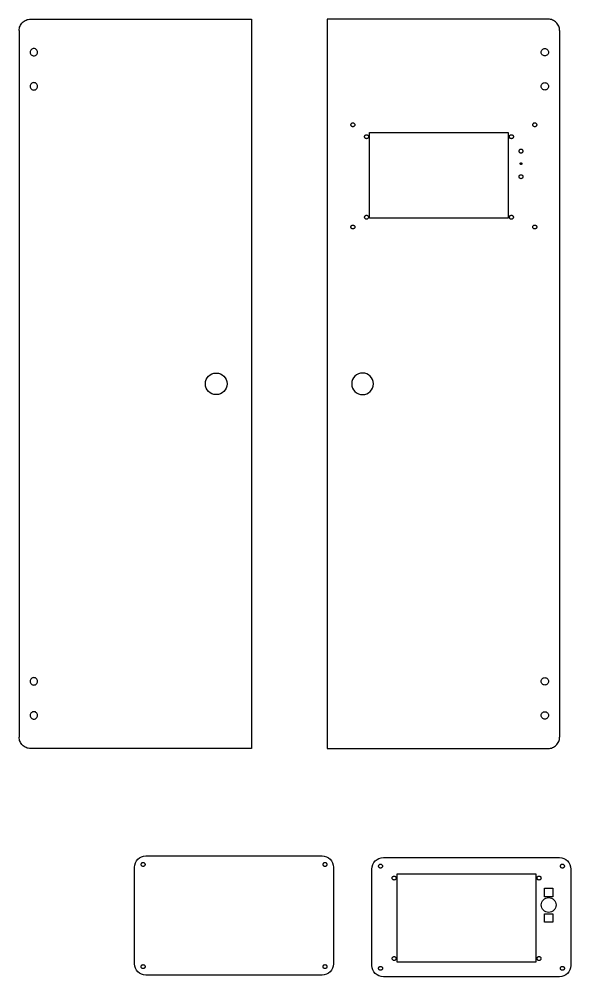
# Model space of a CAD drawing. Extents: x -26.1 to 28.1, y -16 to 17.2.
# Drawn here: x 8.95 to 28.06, y -16.03 to 17.19 of the extents above; entities that cross this region are included whole.
import ezdxf

# ---------------------------------------------------------------- set-up
doc = ezdxf.new("R2010")
doc.units = 0
doc.layers.add('LAYER_1', color=7, linetype='CONTINUOUS')

msp = doc.modelspace()

# ---------------------------------------------------------------- linework, layer by layer
at = {"layer": 'LAYER_1'}
for points in [[(8.947, 16.792), (8.949, 16.83), (8.955, 16.869), (8.964, 16.906), (8.977, 16.942), (8.993, 16.977), (9.013, 17.01), (9.036, 17.041), (9.062, 17.07), (9.091, 17.096), (9.122, 17.119), (9.155, 17.139), (9.19, 17.155), (9.226, 17.168), (9.263, 17.178), (9.302, 17.183), (9.341, 17.185), (16.998, 17.185), (16.998, -8.108), (9.341, -8.108), (9.302, -8.107), (9.264, -8.101), (9.226, -8.092), (9.19, -8.079), (9.155, -8.062), (9.122, -8.042), (9.091, -8.02), (9.062, -7.993), (9.036, -7.965), (9.013, -7.933), (8.993, -7.9), (8.977, -7.866), (8.964, -7.829), (8.955, -7.792), (8.949, -7.754), (8.947, -7.715)], [(27.67, 16.792), (27.669, 16.83), (27.663, 16.869), (27.653, 16.906), (27.641, 16.942), (27.624, 16.977), (27.604, 17.01), (27.581, 17.041), (27.555, 17.07), (27.527, 17.096), (27.495, 17.119), (27.462, 17.139), (27.428, 17.155), (27.391, 17.168), (27.354, 17.178), (27.316, 17.183), (27.277, 17.185), (19.62, 17.185), (19.62, -8.108), (27.277, -8.108), (27.316, -8.107), (27.354, -8.101), (27.391, -8.092), (27.427, -8.079), (27.462, -8.062), (27.495, -8.042), (27.526, -8.02), (27.555, -7.993), (27.581, -7.965), (27.604, -7.933), (27.624, -7.9), (27.64, -7.866), (27.653, -7.829), (27.663, -7.792), (27.668, -7.754), (27.67, -7.715)], [(8.947, 16.792), (8.947, -7.715)], [(27.67, 16.792), (27.67, -7.715)]]:
    msp.add_lwpolyline(points, dxfattribs=at)
for points in [[(9.457, 16.165), (9.431, 16.162), (9.407, 16.155), (9.385, 16.143), (9.366, 16.127), (9.351, 16.108), (9.339, 16.087), (9.332, 16.063), (9.329, 16.037), (9.332, 16.011), (9.339, 15.987), (9.351, 15.965), (9.366, 15.946), (9.385, 15.931), (9.407, 15.919), (9.431, 15.911), (9.457, 15.909), (9.483, 15.911), (9.507, 15.919), (9.529, 15.931), (9.547, 15.946), (9.563, 15.965), (9.575, 15.987), (9.582, 16.011), (9.585, 16.037), (9.582, 16.063), (9.575, 16.087), (9.563, 16.108), (9.547, 16.127), (9.529, 16.143), (9.507, 16.155), (9.483, 16.162), (9.457, 16.165)], [(27.16, 16.165), (27.186, 16.162), (27.21, 16.155), (27.232, 16.143), (27.251, 16.127), (27.267, 16.108), (27.278, 16.087), (27.286, 16.063), (27.288, 16.037), (27.286, 16.011), (27.278, 15.987), (27.267, 15.965), (27.251, 15.946), (27.232, 15.931), (27.21, 15.919), (27.186, 15.911), (27.16, 15.909), (27.135, 15.911), (27.111, 15.919), (27.089, 15.931), (27.07, 15.946), (27.054, 15.965), (27.043, 15.987), (27.035, 16.011), (27.033, 16.037), (27.035, 16.063), (27.043, 16.087), (27.054, 16.108), (27.07, 16.127), (27.089, 16.143), (27.111, 16.155), (27.135, 16.162), (27.16, 16.165)], [(9.457, 14.984), (9.431, 14.981), (9.407, 14.974), (9.385, 14.962), (9.366, 14.946), (9.351, 14.927), (9.339, 14.905), (9.332, 14.881), (9.329, 14.856), (9.332, 14.83), (9.339, 14.806), (9.351, 14.784), (9.366, 14.765), (9.385, 14.75), (9.407, 14.738), (9.431, 14.73), (9.457, 14.728), (9.483, 14.73), (9.507, 14.738), (9.529, 14.75), (9.547, 14.765), (9.563, 14.784), (9.575, 14.806), (9.582, 14.83), (9.585, 14.856), (9.582, 14.881), (9.575, 14.905), (9.563, 14.927), (9.547, 14.946), (9.529, 14.962), (9.507, 14.974), (9.483, 14.981), (9.457, 14.984)], [(27.16, 14.984), (27.186, 14.981), (27.21, 14.974), (27.232, 14.962), (27.251, 14.946), (27.267, 14.927), (27.278, 14.905), (27.286, 14.881), (27.288, 14.856), (27.286, 14.83), (27.278, 14.806), (27.267, 14.784), (27.251, 14.765), (27.232, 14.75), (27.21, 14.738), (27.186, 14.73), (27.16, 14.728), (27.135, 14.73), (27.111, 14.738), (27.089, 14.75), (27.07, 14.765), (27.054, 14.784), (27.043, 14.806), (27.035, 14.83), (27.033, 14.856), (27.035, 14.881), (27.043, 14.905), (27.054, 14.927), (27.07, 14.946), (27.089, 14.962), (27.111, 14.974), (27.135, 14.981), (27.16, 14.984)], [(20.509, 13.59), (20.522, 13.588), (20.535, 13.584), (20.547, 13.578), (20.557, 13.57), (20.566, 13.559), (20.572, 13.548), (20.576, 13.535), (20.577, 13.521), (20.576, 13.507), (20.572, 13.494), (20.566, 13.482), (20.557, 13.472), (20.547, 13.464), (20.535, 13.457), (20.522, 13.453), (20.509, 13.452), (20.495, 13.453), (20.482, 13.457), (20.47, 13.464), (20.46, 13.472), (20.451, 13.482), (20.445, 13.494), (20.441, 13.507), (20.44, 13.521), (20.441, 13.535), (20.445, 13.548), (20.451, 13.559), (20.46, 13.57), (20.47, 13.578), (20.482, 13.584), (20.495, 13.588), (20.509, 13.59)], [(26.811, 13.59), (26.825, 13.588), (26.838, 13.584), (26.85, 13.578), (26.86, 13.57), (26.868, 13.559), (26.875, 13.548), (26.879, 13.535), (26.88, 13.521), (26.879, 13.507), (26.875, 13.494), (26.868, 13.482), (26.86, 13.472), (26.85, 13.464), (26.838, 13.457), (26.825, 13.453), (26.811, 13.452), (26.797, 13.453), (26.784, 13.457), (26.773, 13.464), (26.762, 13.472), (26.754, 13.482), (26.748, 13.494), (26.744, 13.507), (26.742, 13.521), (26.744, 13.535), (26.748, 13.548), (26.754, 13.559), (26.762, 13.57), (26.773, 13.578), (26.784, 13.584), (26.797, 13.588), (26.811, 13.59)], [(20.982, 13.177), (20.996, 13.176), (21.009, 13.172), (21.021, 13.165), (21.031, 13.157), (21.039, 13.147), (21.046, 13.135), (21.05, 13.122), (21.051, 13.108), (21.05, 13.094), (21.046, 13.081), (21.039, 13.07), (21.031, 13.06), (21.021, 13.051), (21.009, 13.045), (20.996, 13.041), (20.982, 13.039), (20.968, 13.041), (20.955, 13.045), (20.944, 13.051), (20.933, 13.06), (20.925, 13.07), (20.919, 13.081), (20.915, 13.094), (20.913, 13.108), (20.915, 13.122), (20.919, 13.135), (20.925, 13.147), (20.933, 13.157), (20.944, 13.165), (20.955, 13.172), (20.968, 13.176), (20.982, 13.177)], [(21.084, 13.25), (25.891, 13.25), (25.891, 10.278), (21.084, 10.278), (21.084, 13.25)], [(26.002, 13.177), (26.016, 13.176), (26.029, 13.172), (26.04, 13.165), (26.05, 13.157), (26.059, 13.147), (26.065, 13.135), (26.069, 13.122), (26.071, 13.108), (26.069, 13.094), (26.065, 13.081), (26.059, 13.07), (26.05, 13.06), (26.04, 13.051), (26.029, 13.045), (26.016, 13.041), (26.002, 13.039), (25.988, 13.041), (25.975, 13.045), (25.963, 13.051), (25.953, 13.06), (25.945, 13.07), (25.938, 13.081), (25.934, 13.094), (25.933, 13.108), (25.934, 13.122), (25.938, 13.135), (25.945, 13.147), (25.953, 13.157), (25.963, 13.165), (25.975, 13.172), (25.988, 13.176), (26.002, 13.177)], [(26.334, 12.677), (26.348, 12.676), (26.361, 12.672), (26.373, 12.665), (26.383, 12.657), (26.391, 12.647), (26.398, 12.635), (26.402, 12.622), (26.403, 12.608), (26.402, 12.594), (26.398, 12.581), (26.391, 12.57), (26.383, 12.56), (26.373, 12.551), (26.361, 12.545), (26.348, 12.541), (26.334, 12.539), (26.32, 12.541), (26.307, 12.545), (26.296, 12.551), (26.285, 12.56), (26.277, 12.57), (26.271, 12.581), (26.267, 12.594), (26.265, 12.608), (26.267, 12.622), (26.271, 12.635), (26.277, 12.647), (26.285, 12.657), (26.296, 12.665), (26.307, 12.672), (26.32, 12.676), (26.334, 12.677)], [(26.334, 12.205), (26.34, 12.204), (26.346, 12.202), (26.351, 12.2), (26.355, 12.196), (26.359, 12.192), (26.361, 12.187), (26.363, 12.181), (26.364, 12.175), (26.363, 12.169), (26.361, 12.164), (26.359, 12.159), (26.355, 12.154), (26.351, 12.151), (26.346, 12.148), (26.34, 12.146), (26.334, 12.146), (26.328, 12.146), (26.323, 12.148), (26.318, 12.151), (26.313, 12.154), (26.31, 12.159), (26.307, 12.164), (26.305, 12.169), (26.305, 12.175), (26.305, 12.181), (26.307, 12.187), (26.31, 12.192), (26.313, 12.196), (26.318, 12.2), (26.323, 12.202), (26.328, 12.204), (26.334, 12.205)], [(26.334, 11.791), (26.348, 11.79), (26.361, 11.786), (26.373, 11.78), (26.383, 11.771), (26.391, 11.761), (26.398, 11.749), (26.402, 11.736), (26.403, 11.722), (26.402, 11.709), (26.398, 11.696), (26.391, 11.684), (26.383, 11.674), (26.373, 11.665), (26.361, 11.659), (26.348, 11.655), (26.334, 11.653), (26.32, 11.655), (26.307, 11.659), (26.296, 11.665), (26.285, 11.674), (26.277, 11.684), (26.271, 11.696), (26.267, 11.709), (26.265, 11.722), (26.267, 11.736), (26.271, 11.749), (26.277, 11.761), (26.285, 11.771), (26.296, 11.78), (26.307, 11.786), (26.32, 11.79), (26.334, 11.791)], [(20.982, 10.386), (20.996, 10.385), (21.009, 10.381), (21.021, 10.375), (21.031, 10.366), (21.039, 10.356), (21.046, 10.344), (21.05, 10.331), (21.051, 10.317), (21.05, 10.304), (21.046, 10.291), (21.039, 10.279), (21.031, 10.269), (21.021, 10.26), (21.009, 10.254), (20.996, 10.25), (20.982, 10.249), (20.968, 10.25), (20.955, 10.254), (20.944, 10.26), (20.933, 10.269), (20.925, 10.279), (20.919, 10.291), (20.915, 10.304), (20.913, 10.317), (20.915, 10.331), (20.919, 10.344), (20.925, 10.356), (20.933, 10.366), (20.944, 10.375), (20.955, 10.381), (20.968, 10.385), (20.982, 10.386)], [(26.002, 10.386), (26.016, 10.385), (26.029, 10.381), (26.04, 10.375), (26.05, 10.366), (26.059, 10.356), (26.065, 10.344), (26.069, 10.331), (26.071, 10.317), (26.069, 10.304), (26.065, 10.291), (26.059, 10.279), (26.05, 10.269), (26.04, 10.26), (26.029, 10.254), (26.016, 10.25), (26.002, 10.249), (25.988, 10.25), (25.975, 10.254), (25.963, 10.26), (25.953, 10.269), (25.945, 10.279), (25.938, 10.291), (25.934, 10.304), (25.933, 10.317), (25.934, 10.331), (25.938, 10.344), (25.945, 10.356), (25.953, 10.366), (25.963, 10.375), (25.975, 10.381), (25.988, 10.385), (26.002, 10.386)], [(20.509, 10.046), (20.522, 10.045), (20.535, 10.041), (20.547, 10.035), (20.557, 10.026), (20.566, 10.016), (20.572, 10.004), (20.576, 9.991), (20.577, 9.978), (20.576, 9.964), (20.572, 9.951), (20.566, 9.939), (20.557, 9.929), (20.547, 9.92), (20.535, 9.914), (20.522, 9.91), (20.509, 9.909), (20.495, 9.91), (20.482, 9.914), (20.47, 9.92), (20.46, 9.929), (20.451, 9.939), (20.445, 9.951), (20.441, 9.964), (20.44, 9.978), (20.441, 9.991), (20.445, 10.004), (20.451, 10.016), (20.46, 10.026), (20.47, 10.035), (20.482, 10.041), (20.495, 10.045), (20.509, 10.046)], [(26.811, 10.046), (26.825, 10.045), (26.838, 10.041), (26.85, 10.035), (26.86, 10.026), (26.868, 10.016), (26.875, 10.004), (26.879, 9.991), (26.88, 9.978), (26.879, 9.964), (26.875, 9.951), (26.868, 9.939), (26.86, 9.929), (26.85, 9.92), (26.838, 9.914), (26.825, 9.91), (26.811, 9.909), (26.797, 9.91), (26.784, 9.914), (26.773, 9.92), (26.762, 9.929), (26.754, 9.939), (26.748, 9.951), (26.744, 9.964), (26.742, 9.978), (26.744, 9.991), (26.748, 10.004), (26.754, 10.016), (26.762, 10.026), (26.773, 10.035), (26.784, 10.041), (26.797, 10.045), (26.811, 10.046)], [(15.773, 4.913), (15.848, 4.906), (15.919, 4.884), (15.983, 4.849), (16.038, 4.804), (16.084, 4.748), (16.118, 4.684), (16.14, 4.614), (16.148, 4.538), (16.14, 4.463), (16.118, 4.392), (16.084, 4.329), (16.038, 4.273), (15.983, 4.227), (15.919, 4.193), (15.848, 4.171), (15.773, 4.163), (15.697, 4.171), (15.627, 4.193), (15.563, 4.227), (15.508, 4.273), (15.462, 4.329), (15.427, 4.392), (15.405, 4.463), (15.398, 4.538), (15.405, 4.614), (15.427, 4.684), (15.462, 4.748), (15.508, 4.804), (15.563, 4.849), (15.627, 4.884), (15.697, 4.906), (15.773, 4.913)], [(20.845, 4.913), (20.769, 4.906), (20.699, 4.884), (20.635, 4.849), (20.579, 4.804), (20.534, 4.748), (20.499, 4.684), (20.477, 4.614), (20.47, 4.538), (20.477, 4.463), (20.499, 4.392), (20.534, 4.329), (20.579, 4.273), (20.635, 4.227), (20.699, 4.193), (20.769, 4.171), (20.845, 4.163), (20.92, 4.171), (20.991, 4.193), (21.054, 4.227), (21.11, 4.273), (21.156, 4.329), (21.19, 4.392), (21.212, 4.463), (21.22, 4.538), (21.212, 4.614), (21.19, 4.684), (21.156, 4.748), (21.11, 4.804), (21.054, 4.849), (20.991, 4.884), (20.92, 4.906), (20.845, 4.913)], [(9.457, -5.651), (9.431, -5.654), (9.407, -5.661), (9.385, -5.673), (9.366, -5.688), (9.351, -5.707), (9.339, -5.729), (9.332, -5.753), (9.329, -5.779), (9.332, -5.805), (9.339, -5.829), (9.351, -5.85), (9.366, -5.869), (9.385, -5.885), (9.407, -5.897), (9.431, -5.904), (9.457, -5.907), (9.483, -5.904), (9.507, -5.897), (9.529, -5.885), (9.547, -5.869), (9.563, -5.85), (9.575, -5.829), (9.582, -5.805), (9.585, -5.779), (9.582, -5.753), (9.575, -5.729), (9.563, -5.707), (9.547, -5.688), (9.529, -5.673), (9.507, -5.661), (9.483, -5.654), (9.457, -5.651)], [(27.16, -5.651), (27.186, -5.654), (27.21, -5.661), (27.232, -5.673), (27.251, -5.688), (27.267, -5.707), (27.278, -5.729), (27.286, -5.753), (27.288, -5.779), (27.286, -5.805), (27.278, -5.829), (27.267, -5.85), (27.251, -5.869), (27.232, -5.885), (27.21, -5.897), (27.186, -5.904), (27.16, -5.907), (27.135, -5.904), (27.111, -5.897), (27.089, -5.885), (27.07, -5.869), (27.054, -5.85), (27.043, -5.829), (27.035, -5.805), (27.033, -5.779), (27.035, -5.753), (27.043, -5.729), (27.054, -5.707), (27.07, -5.688), (27.089, -5.673), (27.111, -5.661), (27.135, -5.654), (27.16, -5.651)], [(9.457, -6.832), (9.431, -6.835), (9.407, -6.842), (9.385, -6.854), (9.366, -6.87), (9.351, -6.888), (9.339, -6.91), (9.332, -6.934), (9.329, -6.96), (9.332, -6.986), (9.339, -7.01), (9.351, -7.032), (9.366, -7.05), (9.385, -7.066), (9.407, -7.078), (9.431, -7.085), (9.457, -7.088), (9.483, -7.085), (9.507, -7.078), (9.529, -7.066), (9.547, -7.05), (9.563, -7.032), (9.575, -7.01), (9.582, -6.986), (9.585, -6.96), (9.582, -6.934), (9.575, -6.91), (9.563, -6.888), (9.547, -6.87), (9.529, -6.854), (9.507, -6.842), (9.483, -6.835), (9.457, -6.832)], [(27.16, -6.832), (27.186, -6.835), (27.21, -6.842), (27.232, -6.854), (27.251, -6.87), (27.267, -6.888), (27.278, -6.91), (27.286, -6.934), (27.288, -6.96), (27.286, -6.986), (27.278, -7.01), (27.267, -7.032), (27.251, -7.05), (27.232, -7.066), (27.21, -7.078), (27.186, -7.085), (27.16, -7.088), (27.135, -7.085), (27.111, -7.078), (27.089, -7.066), (27.07, -7.05), (27.054, -7.032), (27.043, -7.01), (27.035, -6.986), (27.033, -6.96), (27.035, -6.934), (27.043, -6.91), (27.054, -6.888), (27.07, -6.87), (27.089, -6.854), (27.111, -6.842), (27.135, -6.835), (27.16, -6.832)], [(21.565, -11.893), (27.667, -11.893), (27.746, -11.901), (27.82, -11.924), (27.887, -11.961), (27.945, -12.009), (27.993, -12.067), (28.03, -12.134), (28.053, -12.208), (28.061, -12.287), (28.061, -15.633), (28.053, -15.712), (28.03, -15.786), (27.993, -15.853), (27.945, -15.911), (27.887, -15.959), (27.82, -15.996), (27.746, -16.019), (27.667, -16.027), (21.565, -16.027), (21.486, -16.019), (21.412, -15.996), (21.345, -15.959), (21.287, -15.911), (21.238, -15.853), (21.202, -15.786), (21.179, -15.712), (21.171, -15.633), (21.171, -12.287), (21.179, -12.208), (21.202, -12.134), (21.238, -12.067), (21.287, -12.009), (21.345, -11.961), (21.412, -11.924), (21.486, -11.901), (21.565, -11.893)], [(21.466, -12.119), (21.48, -12.121), (21.493, -12.125), (21.505, -12.131), (21.515, -12.14), (21.523, -12.15), (21.53, -12.162), (21.534, -12.174), (21.535, -12.188), (21.534, -12.202), (21.53, -12.215), (21.523, -12.227), (21.515, -12.237), (21.505, -12.245), (21.493, -12.252), (21.48, -12.256), (21.466, -12.257), (21.452, -12.256), (21.439, -12.252), (21.428, -12.245), (21.417, -12.237), (21.409, -12.227), (21.403, -12.215), (21.399, -12.202), (21.397, -12.188), (21.399, -12.174), (21.403, -12.162), (21.409, -12.15), (21.417, -12.14), (21.428, -12.131), (21.439, -12.125), (21.452, -12.121), (21.466, -12.119)], [(27.769, -12.119), (27.783, -12.121), (27.796, -12.125), (27.807, -12.131), (27.818, -12.14), (27.826, -12.15), (27.832, -12.162), (27.836, -12.174), (27.838, -12.188), (27.836, -12.202), (27.832, -12.215), (27.826, -12.227), (27.818, -12.237), (27.807, -12.245), (27.796, -12.252), (27.783, -12.256), (27.769, -12.257), (27.755, -12.256), (27.742, -12.252), (27.73, -12.245), (27.72, -12.237), (27.712, -12.227), (27.705, -12.215), (27.701, -12.202), (27.7, -12.188), (27.701, -12.174), (27.705, -12.162), (27.712, -12.15), (27.72, -12.14), (27.73, -12.131), (27.742, -12.125), (27.755, -12.121), (27.769, -12.119)], [(21.94, -12.532), (21.954, -12.534), (21.967, -12.538), (21.978, -12.544), (21.988, -12.552), (21.997, -12.562), (22.003, -12.574), (22.007, -12.587), (22.009, -12.601), (22.007, -12.615), (22.003, -12.628), (21.997, -12.64), (21.988, -12.65), (21.978, -12.658), (21.967, -12.664), (21.954, -12.668), (21.94, -12.67), (21.926, -12.668), (21.913, -12.664), (21.901, -12.658), (21.891, -12.65), (21.883, -12.64), (21.876, -12.628), (21.872, -12.615), (21.871, -12.601), (21.872, -12.587), (21.876, -12.574), (21.883, -12.562), (21.891, -12.552), (21.901, -12.544), (21.913, -12.538), (21.926, -12.534), (21.94, -12.532)], [(22.042, -12.459), (26.849, -12.459), (26.849, -15.514), (22.042, -15.514), (22.042, -12.459)], [(26.959, -12.532), (26.973, -12.534), (26.986, -12.538), (26.998, -12.544), (27.008, -12.552), (27.017, -12.562), (27.023, -12.574), (27.027, -12.587), (27.028, -12.601), (27.027, -12.615), (27.023, -12.628), (27.017, -12.64), (27.008, -12.65), (26.998, -12.658), (26.986, -12.664), (26.973, -12.668), (26.959, -12.67), (26.946, -12.668), (26.933, -12.664), (26.921, -12.658), (26.911, -12.65), (26.902, -12.64), (26.896, -12.628), (26.892, -12.615), (26.891, -12.601), (26.892, -12.587), (26.896, -12.574), (26.902, -12.562), (26.911, -12.552), (26.921, -12.544), (26.933, -12.538), (26.946, -12.534), (26.959, -12.532)], [(27.292, -13.278), (27.343, -13.283), (27.391, -13.298), (27.435, -13.322), (27.473, -13.353), (27.504, -13.391), (27.528, -13.434), (27.543, -13.482), (27.548, -13.534), (27.543, -13.586), (27.528, -13.634), (27.504, -13.677), (27.473, -13.715), (27.435, -13.746), (27.391, -13.77), (27.343, -13.785), (27.292, -13.79), (27.24, -13.785), (27.192, -13.77), (27.149, -13.746), (27.111, -13.715), (27.08, -13.677), (27.056, -13.634), (27.041, -13.586), (27.036, -13.534), (27.041, -13.482), (27.056, -13.434), (27.08, -13.391), (27.111, -13.353), (27.149, -13.322), (27.192, -13.298), (27.24, -13.283), (27.292, -13.278)], [(27.144, -12.953), (27.44, -12.953), (27.44, -13.249), (27.144, -13.249), (27.144, -12.953)], [(27.144, -13.839), (27.44, -13.839), (27.44, -14.134), (27.144, -14.134), (27.144, -13.839)], [(21.94, -15.323), (21.954, -15.324), (21.967, -15.328), (21.978, -15.335), (21.988, -15.343), (21.997, -15.353), (22.003, -15.365), (22.007, -15.378), (22.009, -15.392), (22.007, -15.406), (22.003, -15.419), (21.997, -15.43), (21.988, -15.441), (21.978, -15.449), (21.967, -15.455), (21.954, -15.459), (21.94, -15.461), (21.926, -15.459), (21.913, -15.455), (21.901, -15.449), (21.891, -15.441), (21.883, -15.43), (21.876, -15.419), (21.872, -15.406), (21.871, -15.392), (21.872, -15.378), (21.876, -15.365), (21.883, -15.353), (21.891, -15.343), (21.901, -15.335), (21.913, -15.328), (21.926, -15.324), (21.94, -15.323)], [(26.959, -15.323), (26.973, -15.324), (26.986, -15.328), (26.998, -15.335), (27.008, -15.343), (27.017, -15.353), (27.023, -15.365), (27.027, -15.378), (27.028, -15.392), (27.027, -15.406), (27.023, -15.419), (27.017, -15.43), (27.008, -15.441), (26.998, -15.449), (26.986, -15.455), (26.973, -15.459), (26.959, -15.461), (26.946, -15.459), (26.933, -15.455), (26.921, -15.449), (26.911, -15.441), (26.902, -15.43), (26.896, -15.419), (26.892, -15.406), (26.891, -15.392), (26.892, -15.378), (26.896, -15.365), (26.902, -15.353), (26.911, -15.343), (26.921, -15.335), (26.933, -15.328), (26.946, -15.324), (26.959, -15.323)], [(21.466, -15.663), (21.48, -15.664), (21.493, -15.668), (21.505, -15.675), (21.515, -15.683), (21.523, -15.693), (21.53, -15.705), (21.534, -15.718), (21.535, -15.732), (21.534, -15.746), (21.53, -15.758), (21.523, -15.77), (21.515, -15.78), (21.505, -15.789), (21.493, -15.795), (21.48, -15.799), (21.466, -15.801), (21.452, -15.799), (21.439, -15.795), (21.428, -15.789), (21.417, -15.78), (21.409, -15.77), (21.403, -15.758), (21.399, -15.746), (21.397, -15.732), (21.399, -15.718), (21.403, -15.705), (21.409, -15.693), (21.417, -15.683), (21.428, -15.675), (21.439, -15.668), (21.452, -15.664), (21.466, -15.663)], [(27.769, -15.663), (27.783, -15.664), (27.796, -15.668), (27.807, -15.675), (27.818, -15.683), (27.826, -15.693), (27.832, -15.705), (27.836, -15.718), (27.838, -15.732), (27.836, -15.746), (27.832, -15.758), (27.826, -15.77), (27.818, -15.78), (27.807, -15.789), (27.796, -15.795), (27.783, -15.799), (27.769, -15.801), (27.755, -15.799), (27.742, -15.795), (27.73, -15.789), (27.72, -15.78), (27.712, -15.77), (27.705, -15.758), (27.701, -15.746), (27.7, -15.732), (27.701, -15.718), (27.705, -15.705), (27.712, -15.693), (27.72, -15.683), (27.73, -15.675), (27.742, -15.668), (27.755, -15.664), (27.769, -15.663)]]:
    msp.add_lwpolyline(points, close=True, dxfattribs=at)
at = {"layer": 'LAYER_1', "color": 250}
for points in [[(13.339, -11.834), (19.441, -11.834), (19.52, -11.842), (19.594, -11.865), (19.661, -11.901), (19.719, -11.95), (19.767, -12.008), (19.804, -12.075), (19.827, -12.149), (19.835, -12.228), (19.835, -15.574), (19.827, -15.653), (19.804, -15.727), (19.767, -15.794), (19.719, -15.852), (19.661, -15.9), (19.594, -15.937), (19.52, -15.96), (19.441, -15.968), (13.339, -15.968), (13.26, -15.96), (13.186, -15.937), (13.119, -15.9), (13.061, -15.852), (13.013, -15.794), (12.976, -15.727), (12.953, -15.653), (12.945, -15.574), (12.945, -12.228), (12.953, -12.149), (12.976, -12.075), (13.013, -12.008), (13.061, -11.95), (13.119, -11.901), (13.186, -11.865), (13.26, -11.842), (13.339, -11.834)], [(13.24, -12.06), (13.254, -12.062), (13.267, -12.066), (13.279, -12.072), (13.289, -12.081), (13.298, -12.091), (13.304, -12.102), (13.308, -12.115), (13.309, -12.129), (13.308, -12.143), (13.304, -12.156), (13.298, -12.168), (13.289, -12.178), (13.279, -12.186), (13.267, -12.193), (13.254, -12.197), (13.24, -12.198), (13.227, -12.197), (13.214, -12.193), (13.202, -12.186), (13.192, -12.178), (13.183, -12.168), (13.177, -12.156), (13.173, -12.143), (13.172, -12.129), (13.173, -12.115), (13.177, -12.102), (13.183, -12.091), (13.192, -12.081), (13.202, -12.072), (13.214, -12.066), (13.227, -12.062), (13.24, -12.06)], [(19.543, -12.06), (19.557, -12.062), (19.57, -12.066), (19.582, -12.072), (19.592, -12.081), (19.6, -12.091), (19.607, -12.102), (19.611, -12.115), (19.612, -12.129), (19.611, -12.143), (19.607, -12.156), (19.6, -12.168), (19.592, -12.178), (19.582, -12.186), (19.57, -12.193), (19.557, -12.197), (19.543, -12.198), (19.529, -12.197), (19.516, -12.193), (19.505, -12.186), (19.494, -12.178), (19.486, -12.168), (19.48, -12.156), (19.476, -12.143), (19.474, -12.129), (19.476, -12.115), (19.48, -12.102), (19.486, -12.091), (19.494, -12.081), (19.505, -12.072), (19.516, -12.066), (19.529, -12.062), (19.543, -12.06)], [(13.24, -15.604), (13.254, -15.605), (13.267, -15.609), (13.279, -15.615), (13.289, -15.624), (13.298, -15.634), (13.304, -15.646), (13.308, -15.659), (13.309, -15.673), (13.308, -15.686), (13.304, -15.699), (13.298, -15.711), (13.289, -15.721), (13.279, -15.73), (13.267, -15.736), (13.254, -15.74), (13.24, -15.741), (13.227, -15.74), (13.214, -15.736), (13.202, -15.73), (13.192, -15.721), (13.183, -15.711), (13.177, -15.699), (13.173, -15.686), (13.172, -15.673), (13.173, -15.659), (13.177, -15.646), (13.183, -15.634), (13.192, -15.624), (13.202, -15.615), (13.214, -15.609), (13.227, -15.605), (13.24, -15.604)], [(19.543, -15.604), (19.557, -15.605), (19.57, -15.609), (19.582, -15.615), (19.592, -15.624), (19.6, -15.634), (19.607, -15.646), (19.611, -15.659), (19.612, -15.673), (19.611, -15.686), (19.607, -15.699), (19.6, -15.711), (19.592, -15.721), (19.582, -15.73), (19.57, -15.736), (19.557, -15.74), (19.543, -15.741), (19.529, -15.74), (19.516, -15.736), (19.505, -15.73), (19.494, -15.721), (19.486, -15.711), (19.48, -15.699), (19.476, -15.686), (19.474, -15.673), (19.476, -15.659), (19.48, -15.646), (19.486, -15.634), (19.494, -15.624), (19.505, -15.615), (19.516, -15.609), (19.529, -15.605), (19.543, -15.604)]]:
    msp.add_lwpolyline(points, close=True, dxfattribs=at)

doc.saveas('drawing.dxf')
